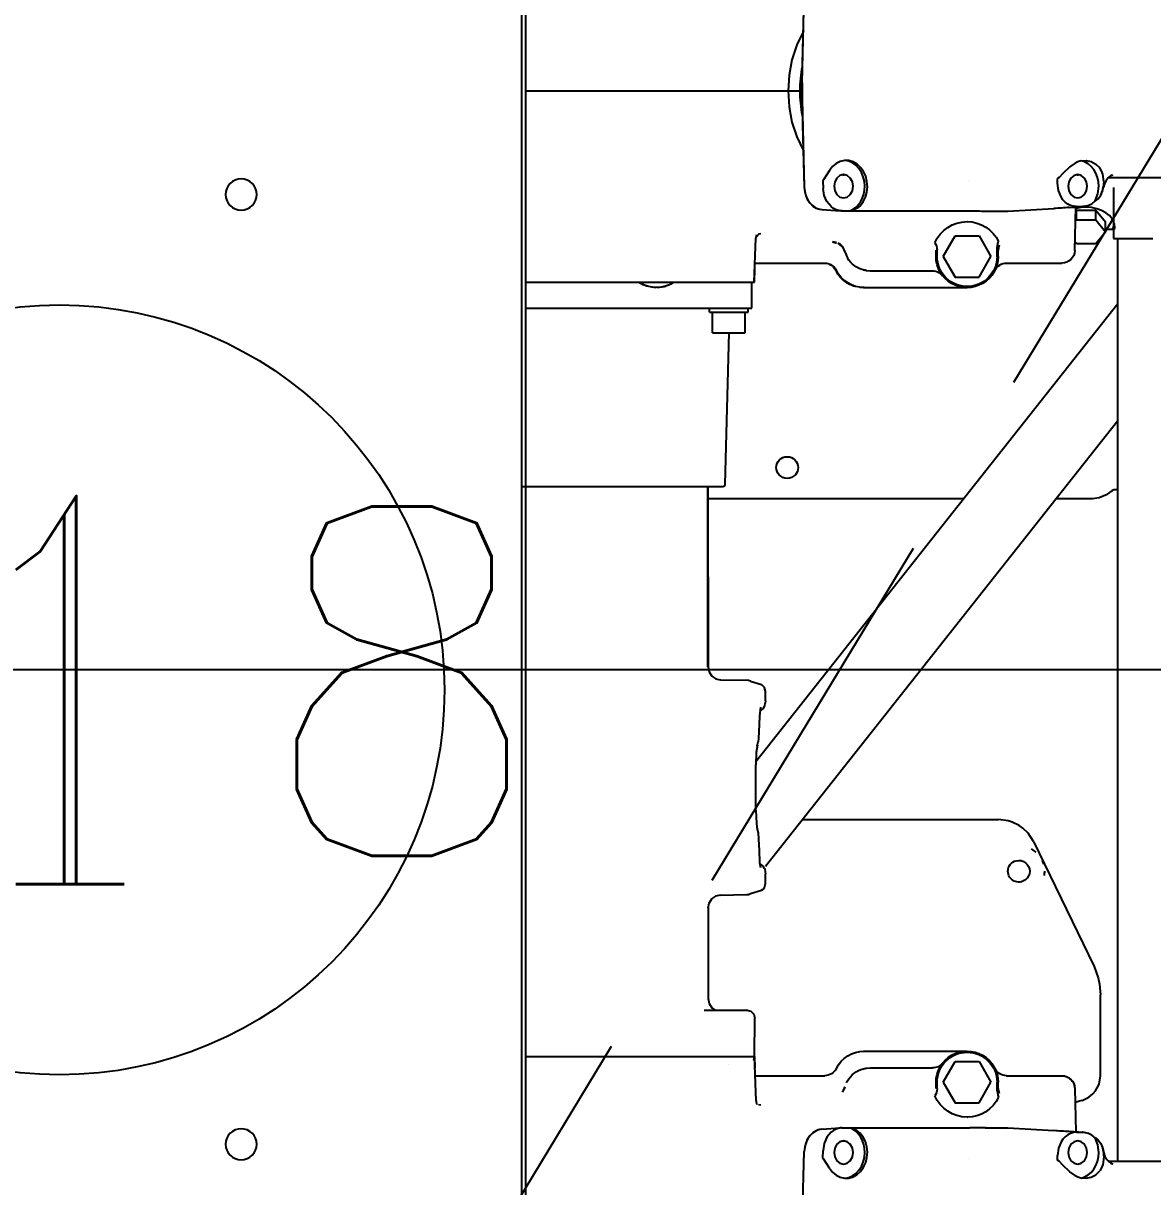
# Model space of a CAD drawing. Extents: x 33214 to 95067, y 8279 to 51908.
# Drawn here: x 43236.1 to 43672.5, y 19653.1 to 20102.7 of the extents above; entities that cross this region are included whole.
import ezdxf
from ezdxf.enums import TextEntityAlignment as Align

# ---------------------------------------------------------------- set-up
doc = ezdxf.new("R2010")
doc.units = 0
doc.header["$LTSCALE"] = 300
doc.header["$MEASUREMENT"] = 0
doc.linetypes.add('DASHED', pattern=[0.75, 0.5, -0.25])
doc.linetypes.add('SNT-025', pattern=[0.74, 0.4, -0.17, 0, -0.17])
doc.layers.get('0').update_dxf_attribs({"linetype": 'CONTINUOUS'})
for name, color, linetype in [('GENERATORSETT', 1, 'CONTINUOUS'), ('POSNR', 2, 'CONTINUOUS'), ('Poz', 1, 'CONTINUOUS'), ('S0TX1', 1, 'CONTINUOUS'), ('Tanks', 9, 'CONTINUOUS')]:
    doc.layers.add(name, color=color, linetype=linetype)
doc.styles.add('18', font='romans', dxfattribs={"height": 180})
doc.styles.add('LIT2_5', font='Romanc.shx', dxfattribs={"width": 0.85})

# ---------------------------------------------------------------- blocks, each defined once
blk = doc.blocks.new('below 1-deck')
at = {"linetype": 'DASHED'}
blk.add_line((10000, -3525), (11000, -1875), dxfattribs=at)
at = {"linetype": 'DASHED', "style": '18'}
blk.add_text('No 8', height=135, dxfattribs=at).set_placement((10192.14, -2361.03))
blk = doc.blocks.new('GENERATOR-BORDE')
at = {"layer": 'GENERATORSETT'}
for p, q in [((-1822.57, 255), (-1822.57, -255)), ((-1821.07, 255), (-1821.07, -255)), ((-1714.46, 223.52), (-1713.52, 186.29)), ((-1649.95, 188.91), (-1649.95, 188.91)), ((-1615.71, 189.63), (-1615.71, 187.84)), ((-1597.01, 188.79), (-1596.93, 188.93)), ((-1596.25, 189.8), (-1596.08, 189.99)), ((-1596.01, 190.03), (-1573.46, 190.03)), ((-1596.01, 190.03), (-1573.46, 190.03)), ((-1595.8, 190.23), (-1595.7, 190.33)), ((-1595.39, 190.56), (-1595.34, 190.6)), ((-1595.07, 190.76), (-1594.84, 190.85)), ((-1595.02, 190.79), (-1594.35, 191.12)), ((-1594.81, 190.9), (-1594.76, 190.92)), ((-1594.76, 190.92), (-1594.35, 191.12)), ((-1592.39, 190.03), (-1592.39, -166.52)), ((-1706.33, 188.81), (-1706.25, 185.89)), ((-1597.92, 186.3), (-1597.79, 186.94)), ((-1597.58, 187.59), (-1597.55, 187.71)), ((-1698.56, 182.19), (-1698.09, 182.19)), ((-1601.12, 181.03), (-1601.05, 181.05)), ((-1706.78, 177.66), (-1699.59, 177.19)), ((-1699.09, 177.17), (-1649.53, 177.17)), ((-1698.9, 177.19), (-1695.74, 177.19)), ((-1643.61, 177.11), (-1643.03, 177.1)), ((-1642.96, 177.1), (-1638.6, 177.1)), ((-1638.6, 177.1), (-1634.85, 177.1)), ((-1638.52, 177.21), (-1635.7, 177.27)), ((-1634.87, 177.1), (-1617.11, 178.12)), ((-1634.87, 177.1), (-1634.85, 177.1)), ((-1617.11, 178.12), (-1617.11, 178.12)), ((-1611.26, 178.48), (-1605.45, 178.87)), ((-1611.12, 178.49), (-1608.66, 178.66)), ((-1611.12, 178.49), (-1611.12, 178.49)), ((-1608.98, 161.89), (-1608.54, 178.67)), ((-1608.34, 178.85), (-1605.93, 178.85)), ((-1605.42, 178.88), (-1605.33, 178.88)), ((-1605.42, 178.88), (-1605.33, 178.88)), ((-1650.61, 173.02), (-1650.46, 173.02)), ((-1732.83, 149.62), (-1732.22, 166.69)), ((-1732.24, 166.14), (-1732.05, 167.05)), ((-1732.05, 167.05), (-1731.82, 168.09)), ((-1659.85, 159.52), (-1655.23, 167.52)), ((-1655.23, 167.52), (-1645.99, 167.52)), ((-1645.99, 167.52), (-1641.37, 159.52)), ((-1662.61, 161.95), (-1662.61, 159.52)), ((-1662.19, 162.12), (-1662.19, 159.52)), ((-1639.03, 162.86), (-1639.03, 159.52)), ((-1638.61, 161.96), (-1638.61, 159.52)), ((-1638.21, 163.91), (-1638.21, 163.88)), ((-1609.42, 160.01), (-1608.98, 161.89)), ((-1697.16, 159.76), (-1696.75, 159.04)), ((-1659.85, 159.52), (-1655.23, 151.52)), ((-1645.99, 151.52), (-1641.37, 159.52)), ((-1612.1, 157.42), (-1612.09, 157.42)), ((-1612.09, 157.42), (-1612.03, 157.45)), ((-1611.05, 158.04), (-1610.56, 158.39)), ((-1609.95, 159.07), (-1609.8, 159.33)), ((-1609.48, 159.9), (-1609.42, 160.01)), ((-1732.79, 149.62), (-1732.67, 154.04)), ((-1732.56, 157.02), (-1705.61, 157.02)), ((-1690.69, 154.37), (-1689.6, 154.14)), ((-1689.6, 154.14), (-1688.11, 154.02)), ((-1688.11, 154.02), (-1663.98, 154.02)), ((-1635.35, 157.02), (-1613.98, 157.02)), ((-1599.02, 157.01), (-1599.02, 125.71)), ((-1821.07, 149.62), (-1755.29, 149.62)), ((-1755.29, 149.62), (-1748.69, 149.62)), ((-1748.69, 149.62), (-1732.79, 149.62)), ((-1742.65, 152.51), (-1742.62, 152.51)), ((-1733.05, 151.03), (-1732.69, 149.54)), ((-1732.69, 149.54), (-1732.66, 134.71)), ((-1655.23, 151.52), (-1645.99, 151.52)), ((-1644.62, 149.15), (-1644.62, 149.15)), ((-1642.15, 151.06), (-1642.15, 151.06)), ((-1690.61, 147.52), (-1690.35, 147.52)), ((-1690.35, 147.52), (-1650.86, 147.52)), ((-1647.51, 147.94), (-1647.51, 147.94)), ((-1752.23, 131.62), (-1736.6, 131.62)), ((-1750.29, 129.11), (-1749.22, 130.72)), ((-1749.22, 130.72), (-1747.89, 131.62)), ((-1736.6, 131.62), (-1736.51, 131.62)), ((-1735.65, 131.71), (-1734.13, 132.12)), ((-1734.13, 132.12), (-1733.05, 133.22)), ((-1733.05, 133.22), (-1732.66, 134.71)), ((-1750.69, 92.17), (-1750.66, 127.21)), ((-1750.66, 127.21), (-1750.29, 129.11)), ((-1624.96, 66.45), (-1601.52, 114.82)), ((-1750.69, 92.17), (-1750.29, 90.28)), ((-1750.29, 90.28), (-1749.24, 88.67)), ((-1749.24, 88.67), (-1747.7, 87.61)), ((-1745.86, 87.22), (-1735.77, 87.05)), ((-1734.3, 86.63), (-1729.98, 85.36)), ((-1728.91, 84.27), (-1728.69, 83.77)), ((-1728.69, 83.77), (-1728.53, 82.78)), ((-1728.53, 82.78), (-1728.53, 79.04)), ((-1728.92, 76.92), (-1728.75, 77.2)), ((-1728.75, 77.2), (-1728.58, 78.18)), ((-1730.69, 75.15), (-1730.1, 75.45)), ((-1728.53, 76.1), (-1592.39, -96.17)), ((-1621.54, 73.89), (-1621.43, 74.2)), ((-1621.43, 74.2), (-1621.03, 75.31)), ((-1625.85, 69.38), (-1624.84, 70.06)), ((-1624.84, 70.06), (-1624.05, 70.61)), ((-1731.54, 62.23), (-1731.38, 63.19)), ((-1731.88, 60.7), (-1731.82, 60.92)), ((-1731.82, 60.92), (-1731.54, 62.23)), ((-1732.22, 54.37), (-1732.22, 36.87)), ((-1714.22, 57.99), (-1638.45, 57.99)), ((-1732.21, 35.6), (-1592.39, -141.33)), ((-1731.73, 29.72), (-1731.54, 29.02)), ((-1731.54, 29.02), (-1731.38, 28.04)), ((-1730.69, 16.09), (-1730.1, 15.8)), ((-1728.92, 14.32), (-1728.75, 14.04)), ((-1728.75, 14.04), (-1728.57, 13.04)), ((-1728.53, 12.2), (-1728.53, 8.46)), ((-1734.3, 4.61), (-1729.98, 5.88)), ((-2671.23, 0), (68.87, 0)), ((-1750.66, -0.93), (-1750.29, 0.97)), ((-1750.29, 0.97), (-1749.24, 2.58)), ((-1749.24, 2.58), (-1747.7, 3.63)), ((-1745.86, 4.02), (-1735.77, 4.19)), ((-1750.74, -70.62), (-1750.66, -0.93)), ((-1750.74, -0.97), (-1750.74, -70.62)), ((-1750.74, -65.99), (-1651.93, -65.99)), ((-1616.24, -65.99), (-1602.1, -65.99)), ((-1822.57, -70.62), (-1794.61, -70.62)), ((-1794.61, -70.62), (-1744.92, -70.62)), ((-1744.92, -70.62), (-1744.19, -70.9)), ((-1744.19, -70.9), (-1744.06, -71.59)), ((-1744.06, -71.59), (-1742.54, -130.02)), ((-1748.99, -130.02), (-1742.65, -130.02)), ((-1748.99, -130.02), (-1748.99, -138.02)), ((-1742.65, -130.02), (-1736.3, -130.02)), ((-1736.3, -130.02), (-1736.3, -138.02)), ((-1750.12, -138.02), (-1742.65, -138.02)), ((-1750.12, -138.02), (-1750.12, -139.62)), ((-1742.65, -138.02), (-1735.17, -138.02)), ((-1735.17, -138.02), (-1735.17, -139.62)), ((-1821.07, -139.62), (-1813.47, -139.62)), ((-1813.47, -139.62), (-1775.75, -139.62)), ((-1775.75, -139.62), (-1739.56, -139.62)), ((-1739.56, -139.62), (-1733.8, -139.62)), ((-1733.8, -139.62), (-1733.8, -149.62)), ((-1770.34, -147.58), (-1767.51, -147.95)), ((-1767.51, -147.95), (-1766.93, -148.13)), ((-1766.85, -148.17), (-1764.63, -149.16)), ((-1690.61, -147.52), (-1690.35, -147.52)), ((-1690.35, -147.52), (-1650.86, -147.52)), ((-1650.86, -147.52), (-1650.61, -147.52)), ((-1821.07, -149.62), (-1755.29, -149.62)), ((-1821.07, -149.62), (-1813.47, -149.62)), ((-1813.47, -149.62), (-1775.75, -149.62)), ((-1775.75, -149.62), (-1739.56, -149.62)), ((-1764.63, -149.16), (-1763.91, -149.62)), ((-1755.29, -149.62), (-1748.69, -149.62)), ((-1748.69, -149.62), (-1732.8, -149.62)), ((-1739.56, -149.62), (-1733.8, -149.62)), ((-1732.84, -149.62), (-1732.22, -166.69)), ((-1732.8, -149.62), (-1732.65, -154.78)), ((-1659.85, -159.52), (-1655.23, -151.52)), ((-1655.23, -151.52), (-1645.99, -151.52)), ((-1645.99, -151.52), (-1641.37, -159.52)), ((-1732.57, -157.02), (-1705.61, -157.02)), ((-1690.69, -154.37), (-1689.6, -154.14)), ((-1689.6, -154.14), (-1688.11, -154.02)), ((-1688.11, -154.02), (-1663.98, -154.02)), ((-1635.35, -157.02), (-1613.98, -157.02)), ((-1697.62, -160.93), (-1697.16, -159.76)), ((-1697.16, -159.76), (-1696.75, -159.04)), ((-1662.61, -159.52), (-1662.61, -161.95)), ((-1662.19, -159.52), (-1662.19, -162.12)), ((-1659.85, -159.52), (-1655.23, -167.52)), ((-1645.99, -167.52), (-1641.37, -159.52)), ((-1639.03, -159.52), (-1639.03, -162.86)), ((-1638.61, -159.52), (-1638.61, -161.96)), ((-1611.06, -158.04), (-1610.56, -158.39)), ((-1609.95, -159.07), (-1609.8, -159.32)), ((-1609.45, -159.96), (-1609.42, -160.01)), ((-1609.42, -160.01), (-1609.42, -160.03)), ((-1732.24, -166.13), (-1732.05, -167.05)), ((-1702.62, -165.23), (-1701.28, -164.86)), ((-1701.28, -164.86), (-1701.03, -164.88)), ((-1700.5, -164.76), (-1700.08, -164.37)), ((-1699.05, -163.58), (-1698.78, -163.43)), ((-1698.78, -163.24), (-1698.53, -162.95)), ((-1638.21, -163.91), (-1638.21, -163.88)), ((-1608.98, -161.89), (-1608.54, -178.67)), ((-1608.89, -165.2), (-1608.36, -164.54)), ((-1608.36, -164.54), (-1600.86, -164.54)), ((-1600.86, -164.54), (-1597.1, -169.14)), ((-1732.05, -167.05), (-1731.82, -168.09)), ((-1732.05, -167.05), (-1731.05, -168.2)), ((-1655.23, -167.52), (-1645.99, -167.52)), ((-1600.86, -173.74), (-1597.1, -169.14)), ((-1597.1, -169.14), (-1597.1, -172.89)), ((-1596.5, -170.12), (-1594.33, -170.12)), ((-1594.09, -186.2), (-1594.05, -166.9)), ((-1594.05, -166.9), (-1594.03, -166.52)), ((-1594.03, -166.52), (-1578.88, -166.52)), ((-1593.8, -171.54), (-1593.78, -170.11)), ((-1593.79, -172.34), (-1593.78, -170.11)), ((-1650.61, -173.02), (-1650.46, -173.02)), ((-1608.68, -173.34), (-1608.36, -173.74)), ((-1608.36, -173.74), (-1600.86, -173.74)), ((-1608.36, -173.74), (-1608.36, -177.48)), ((-1600.86, -177.48), (-1597.1, -172.89)), ((-1600.86, -173.74), (-1600.86, -177.48)), ((-1706.78, -177.66), (-1699.59, -177.19)), ((-1699.09, -177.17), (-1649.53, -177.17)), ((-1698.9, -177.19), (-1695.74, -177.19)), ((-1643.61, -177.11), (-1643.04, -177.1)), ((-1642.96, -177.1), (-1638.6, -177.1)), ((-1638.6, -177.1), (-1634.86, -177.1)), ((-1634.86, -177.1), (-1617.11, -178.12)), ((-1617.11, -178.12), (-1617.11, -178.12)), ((-1611.26, -178.48), (-1605.45, -178.87)), ((-1611.12, -178.49), (-1608.66, -178.66)), ((-1611.12, -178.49), (-1611.12, -178.49)), ((-1608.58, -177.22), (-1608.36, -177.48)), ((-1608.36, -177.48), (-1600.86, -177.48)), ((-1608.34, -178.85), (-1605.93, -178.85)), ((-1605.42, -178.88), (-1605.33, -178.88)), ((-1605.42, -178.88), (-1605.33, -178.88)), ((-1601.12, -181.03), (-1601.05, -181.05)), ((-1714.37, -220.45), (-1713.51, -186.34)), ((-1714.13, -210.43), (-1713.52, -186.29)), ((-1706.33, -188.81), (-1706.25, -185.89)), ((-1615.71, -187.84), (-1615.71, -189.63)), ((-1597.92, -186.3), (-1597.92, -186.3)), ((-1597.58, -187.59), (-1597.55, -187.71)), ((-1597.01, -188.79), (-1596.93, -188.93)), ((-1698.56, -191.16), (-1698.09, -191.16)), ((-1649.95, -188.91), (-1649.95, -188.91)), ((-1608.11, -191.16), (-1607.65, -191.16)), ((-1596.25, -189.8), (-1596.08, -189.99)), ((-1596.01, -190.03), (-1559.71, -190.03)), ((-1595.8, -190.23), (-1595.7, -190.33)), ((-1595.39, -190.56), (-1595.34, -190.6)), ((-1595.02, -190.8), (-1594.35, -191.12)), ((-1713.87, -200.4), (-1713.87, -200.4)), ((-1714.46, -223.52), (-1714.13, -210.43)), ((-1714.22, -214.03), (-1714.21, -214.03)), ((-1821.07, -223.52), (-1802.42, -223.52)), ((-1802.42, -223.52), (-1776.46, -223.52)), ((-1776.46, -223.52), (-1738.84, -223.52)), ((-1738.84, -223.52), (-1735.8, -223.52)), ((-1735.8, -223.52), (-1728.8, -223.52)), ((-1728.8, -223.52), (-1722.4, -223.52)), ((-1722.4, -223.52), (-1714.46, -223.52)), ((-1719.77, -223.52), (-1719.77, -223.52)), ((-1719.77, -223.52), (-1719.77, -223.52)), ((-1714.46, -223.52), (-1713.52, -260.76)), ((-1714.37, -226.6), (-1713.51, -260.71)), ((-1714.22, -233.02), (-1714.21, -233.02)), ((-1713.87, -246.65), (-1713.87, -246.64))]:
    blk.add_line(p, q, dxfattribs=at)
for points in [[(-1703.81, 192.8), (-1702.63, 194.3), (-1701.22, 195.47), (-1699.65, 196.27), (-1697.97, 196.64), (-1696.27, 196.59), (-1694.62, 196.11), (-1693.08, 195.22), (-1691.72, 193.97), (-1690.61, 192.39), (-1689.78, 190.57), (-1689.29, 188.58), (-1689.14, 186.51), (-1689.34, 184.45), (-1689.89, 182.48), (-1690.76, 180.7), (-1691.92, 179.17)], [(-1697.87, 196.66), (-1696.33, 196.38), (-1694.87, 195.75), (-1693.54, 194.79), (-1692.37, 193.55), (-1691.42, 192.06), (-1690.71, 190.37), (-1690.28, 188.56), (-1690.13, 186.68)], [(-1608.9, 195.58), (-1610.86, 194.15), (-1613.55, 191.6), (-1615.01, 190.09), (-1615.71, 189.63)], [(-1608.9, 195.58), (-1607.8, 196.14), (-1606.65, 196.51)], [(-1606.65, 196.51), (-1604.64, 196.66), (-1602.65, 196.23), (-1600.85, 195.25), (-1599.35, 193.78)], [(-1606.53, 196.54), (-1605.14, 196.1), (-1603.83, 195.37), (-1602.65, 194.37), (-1601.63, 193.14), (-1600.8, 191.7), (-1600.19, 190.12), (-1599.81, 188.42), (-1599.69, 186.68)], [(-1597.82, 188.5), (-1598.15, 191.33), (-1598.62, 192.61), (-1599.35, 193.78)], [(-1703.81, 192.8), (-1706.04, 189.15), (-1706.33, 188.81)], [(-1702.01, 186.68), (-1701.73, 188.4), (-1700.93, 189.86), (-1699.73, 190.83), (-1698.32, 191.18), (-1696.91, 190.83), (-1695.72, 189.86), (-1694.92, 188.4), (-1694.64, 186.68)], [(-1611.57, 186.68), (-1611.29, 188.4), (-1610.49, 189.86), (-1609.29, 190.83), (-1607.88, 191.18), (-1606.47, 190.83), (-1605.27, 189.86), (-1604.47, 188.4), (-1604.19, 186.68)], [(-1597.79, 186.94), (-1597.33, 188.2), (-1596.62, 189.35), (-1595.74, 190.28), (-1594.76, 190.92)], [(-1595.07, 190.77), (-1594.76, 190.92)], [(-1706.08, 177.61), (-1707.51, 177.78), (-1708.88, 178.27), (-1710.15, 179.06), (-1711.27, 180.14), (-1712.19, 181.45), (-1712.89, 182.95), (-1713.34, 184.58), (-1713.52, 186.29)], [(-1706.78, 177.65), (-1708.1, 177.94), (-1709.35, 178.51), (-1710.5, 179.35), (-1711.5, 180.43), (-1712.33, 181.71), (-1712.95, 183.16), (-1713.35, 184.72), (-1713.51, 186.34)], [(-1698.9, 177.19), (-1700.03, 177.29), (-1701.13, 177.61), (-1702.18, 178.13), (-1703.15, 178.83), (-1704.77, 180.75), (-1705.84, 183.18), (-1706.25, 185.89)], [(-1694.64, 186.68), (-1694.92, 184.95), (-1695.72, 183.49), (-1696.91, 182.52), (-1698.32, 182.18), (-1699.73, 182.52), (-1700.93, 183.49), (-1701.73, 184.95), (-1702.01, 186.68)], [(-1690.13, 186.68), (-1690.23, 185.12), (-1690.53, 183.6), (-1691.02, 182.16), (-1691.68, 180.82), (-1692.51, 179.63), (-1693.48, 178.61), (-1694.56, 177.79), (-1695.74, 177.19)], [(-1608.34, 178.85), (-1609.49, 178.96), (-1610.62, 179.29), (-1611.68, 179.83), (-1612.67, 180.57), (-1613.55, 181.49), (-1614.3, 182.56), (-1615.35, 185.07), (-1615.71, 187.84)], [(-1604.19, 186.68), (-1604.47, 184.95), (-1605.27, 183.49), (-1606.47, 182.52), (-1607.88, 182.18), (-1609.29, 182.52), (-1610.49, 183.49), (-1611.29, 184.95), (-1611.57, 186.68)], [(-1599.69, 186.68), (-1600.06, 183.72), (-1601.12, 181.03)], [(-1601.05, 181.05), (-1599.93, 181.89), (-1598.99, 183.19), (-1598.27, 184.88), (-1597.9, 186.8)], [(-1598.42, 184.42), (-1597.92, 186.3)], [(-1601.12, 181.03), (-1602.43, 179.93), (-1603.9, 179.2)], [(-1699.09, 177.17), (-1699.59, 177.19)], [(-1691.92, 179.17), (-1693.01, 178.27), (-1694.62, 177.49), (-1695.74, 177.19)], [(-1643.04, 177.1), (-1638.52, 177.21)], [(-1642.96, 177.1), (-1643.04, 177.1), (-1643.04, 177.1)], [(-1605.93, 178.85), (-1605.98, 178.85)], [(-1605.93, 178.85), (-1604.4, 179.05)], [(-1731.23, 168.16), (-1730.29, 168.29)], [(-1606.26, 166.62), (-1608.84, 167.39)], [(-1606.26, 166.62), (-1605.93, 166.52)], [(-1605.93, 166.52), (-1603.59, 165.35), (-1601.99, 164.01), (-1601, 162.91), (-1599.61, 160.27), (-1599.02, 157.01)], [(-1698.78, 163.43), (-1698.17, 162.52), (-1697.78, 161.5)], [(-1697.99, 162.03), (-1697.75, 161.36)], [(-1639.03, 162.86), (-1638.76, 164.54), (-1638.41, 165.31)], [(-1638.61, 161.96), (-1638.51, 162.96), (-1638.21, 163.91)], [(-1638.61, 161.93), (-1638.51, 162.92), (-1638.21, 163.88)], [(-1736.51, 131.62), (-1735.62, 131.71), (-1735.64, 131.73)], [(-1601.52, 114.82), (-1599.93, 119.22), (-1599.42, 121.69), (-1599.02, 125.71)], [(-1745.86, 87.22), (-1747.75, 87.62)], [(-1735.77, 87.05), (-1735.01, 86.94), (-1734.3, 86.63)], [(-1729.98, 85.36), (-1729.38, 84.89), (-1728.91, 84.27)], [(-1730.97, 69.91), (-1730.76, 74.57), (-1730.47, 76.59)], [(-1728.85, 76.89), (-1729.36, 76.06), (-1730.1, 75.45)], [(-1728.58, 78.18), (-1728.53, 79.04)], [(-1731.38, 63.19), (-1731.01, 67.94), (-1730.97, 69.91)], [(-1624.96, 66.45), (-1627.04, 63.31), (-1629.08, 61.37), (-1630.51, 60.31), (-1633.15, 59.05), (-1634.73, 58.5), (-1638.45, 57.99)], [(-1732.22, 54.37), (-1732.02, 59.6), (-1731.87, 60.88)], [(-1731.63, 29.22), (-1732.06, 32.12), (-1732.22, 36.87)], [(-1730.97, 21.33), (-1731.22, 26.73), (-1731.37, 28.04)], [(-1730.47, 14.64), (-1730.86, 18.06), (-1730.97, 21.33)], [(-1730.1, 15.8), (-1729.36, 15.18), (-1728.85, 14.35)], [(-1728.53, 12.2), (-1728.57, 13.04)], [(-1734.3, 4.61), (-1735.01, 4.31), (-1735.77, 4.19)], [(-1728.53, 8.46), (-1728.91, 6.97), (-1729.98, 5.88)], [(-1747.75, 3.62), (-1745.86, 4.02)], [(-1602.1, -65.99), (-1599.59, -66.36), (-1596.53, -67.69)], [(-1594.63, -68.94), (-1596.53, -67.69)], [(-1594.13, -69.26), (-1594.63, -68.94)], [(-1777.32, -149.62), (-1774.52, -148.23), (-1770.86, -147.57)], [(-1700.3, -152.48), (-1698.39, -150.48), (-1697.15, -149.51), (-1694.53, -148.25), (-1690.61, -147.52)], [(-1697.78, -161.5), (-1698.45, -163)], [(-1697.75, -161.36), (-1697.87, -161.74)], [(-1701, -164.96), (-1702.62, -165.23)], [(-1698.78, -163.43), (-1699.57, -164.19), (-1700.5, -164.76)], [(-1699.05, -163.58), (-1700.08, -164.37)], [(-1698.45, -162.86), (-1698.75, -163.26)], [(-1639.03, -162.86), (-1638.76, -164.54), (-1638.41, -165.31)], [(-1638.21, -163.88), (-1638.51, -162.92), (-1638.61, -161.93)], [(-1638.21, -163.91), (-1638.51, -162.96), (-1638.61, -161.96)], [(-1730.29, -168.29), (-1731.23, -168.16)], [(-1596.5, -170.12), (-1597.02, -169.46)], [(-1593.62, -171.27), (-1593.65, -170.49), (-1593.82, -170.02), (-1594.07, -169.9), (-1594.33, -170.12)], [(-1594.33, -170.12), (-1593.87, -171.21), (-1593.64, -172.33)], [(-1593.62, -171.27), (-1593.89, -172.71), (-1594.56, -174.08), (-1595.6, -175.35), (-1596.97, -176.45), (-1598.62, -177.36), (-1600.49, -178.03), (-1602.51, -178.44), (-1604.61, -178.58)], [(-1713.52, -186.29), (-1713.34, -184.58), (-1712.89, -182.95), (-1712.19, -181.45), (-1711.27, -180.14), (-1710.15, -179.06), (-1708.88, -178.27), (-1707.51, -177.78), (-1706.08, -177.61)], [(-1713.51, -186.34), (-1713.35, -184.72), (-1712.95, -183.16), (-1712.33, -181.71), (-1711.5, -180.43), (-1710.5, -179.35), (-1709.35, -178.51), (-1708.1, -177.94), (-1706.78, -177.65)], [(-1698.9, -177.19), (-1700.03, -177.29), (-1701.13, -177.61), (-1702.18, -178.13), (-1703.15, -178.83), (-1704.77, -180.75), (-1705.84, -183.18), (-1706.25, -185.89)], [(-1691.92, -179.17), (-1690.76, -180.7), (-1689.89, -182.48), (-1689.34, -184.45), (-1689.14, -186.51), (-1689.29, -188.58), (-1689.78, -190.57), (-1690.61, -192.39), (-1691.72, -193.97), (-1693.08, -195.22), (-1694.62, -196.11), (-1696.27, -196.59), (-1697.97, -196.64), (-1699.65, -196.27), (-1701.22, -195.47), (-1702.63, -194.3), (-1703.81, -192.8)], [(-1699.09, -177.17), (-1699.59, -177.19)], [(-1691.92, -179.17), (-1693.01, -178.27), (-1694.62, -177.49), (-1695.74, -177.19)], [(-1695.74, -177.19), (-1694.56, -177.79), (-1693.48, -178.61), (-1692.51, -179.63), (-1691.68, -180.82), (-1691.02, -182.16), (-1690.53, -183.6), (-1690.23, -185.12), (-1690.13, -186.68)], [(-1643.04, -177.1), (-1642.96, -177.1)], [(-1608.34, -178.85), (-1609.49, -178.96), (-1610.62, -179.29), (-1611.68, -179.83), (-1612.67, -180.57), (-1613.55, -181.49), (-1614.3, -182.56), (-1615.35, -185.07), (-1615.71, -187.84)], [(-1604.61, -178.58), (-1606.62, -178.45), (-1608.57, -178.07)], [(-1605.98, -178.85), (-1605.93, -178.85)], [(-1604.4, -179.05), (-1605.93, -178.85)], [(-1603.9, -179.2), (-1602.43, -179.93), (-1601.12, -181.03)], [(-1702.01, -186.68), (-1701.73, -184.95), (-1700.93, -183.49), (-1699.73, -182.52), (-1698.32, -182.18), (-1696.91, -182.52), (-1695.72, -183.49), (-1694.92, -184.95), (-1694.64, -186.68)], [(-1611.57, -186.68), (-1611.29, -184.95), (-1610.49, -183.49), (-1609.29, -182.52), (-1607.88, -182.18), (-1606.47, -182.52), (-1605.27, -183.49), (-1604.47, -184.95), (-1604.19, -186.68)], [(-1601.12, -181.03), (-1600.06, -183.72), (-1599.69, -186.68)], [(-1601.05, -181.05), (-1599.93, -181.89), (-1598.99, -183.19), (-1598.27, -184.88), (-1597.9, -186.8)], [(-1703.81, -192.8), (-1706.04, -189.15), (-1706.33, -188.81)], [(-1694.64, -186.68), (-1694.92, -188.4), (-1695.72, -189.86), (-1696.91, -190.83), (-1698.32, -191.18), (-1699.73, -190.83), (-1700.93, -189.86), (-1701.73, -188.4), (-1702.01, -186.68)], [(-1690.13, -186.68), (-1690.28, -188.56), (-1690.71, -190.37), (-1691.42, -192.05), (-1692.37, -193.54), (-1693.53, -194.79), (-1694.87, -195.74), (-1696.33, -196.37), (-1697.86, -196.66)], [(-1604.19, -186.68), (-1604.47, -188.4), (-1605.27, -189.86), (-1606.47, -190.83), (-1607.88, -191.18), (-1609.29, -190.83), (-1610.49, -189.86), (-1611.29, -188.4), (-1611.57, -186.68)], [(-1599.69, -186.68), (-1599.81, -188.42), (-1600.19, -190.12), (-1600.8, -191.7), (-1601.63, -193.14), (-1602.65, -194.37), (-1603.83, -195.37), (-1605.14, -196.1), (-1606.53, -196.54)], [(-1597.82, -188.5), (-1598.15, -191.33), (-1598.62, -192.61), (-1599.35, -193.78)], [(-1598.42, -184.42), (-1597.92, -186.3)], [(-1595.02, -190.8), (-1596.05, -190.01), (-1596.91, -188.94), (-1597.55, -187.68), (-1597.92, -186.3)], [(-1608.9, -195.58), (-1610.86, -194.15), (-1613.55, -191.6), (-1615.01, -190.09), (-1615.71, -189.63)], [(-1594.59, -190.99), (-1595, -190.81)], [(-1606.65, -196.51), (-1607.8, -196.14), (-1608.9, -195.58)], [(-1606.65, -196.51), (-1604.64, -196.66), (-1602.65, -196.23), (-1600.85, -195.25), (-1599.35, -193.78)], [(-1719.77, -223.52), (-1719.39, -217.43), (-1718.27, -211.45), (-1716.41, -205.73), (-1713.87, -200.4)], [(-1713.87, -246.65), (-1716.41, -241.32), (-1718.27, -235.6), (-1719.39, -229.62), (-1719.77, -223.52)], [(-1714.37, -226.6), (-1714.37, -220.45)]]:
    blk.add_lwpolyline(points, dxfattribs=at)
for centre in [(-1931.06, 183.5), (-1931.06, -183.5)]:
    blk.add_circle(centre, 6, dxfattribs=at)
for centre, radius, start, end in [((-1616.86, 188.56), 19.03, 354.6998, 359.8389), ((-1650.49, -202.69), 379.86, 88.9615, 89.8555), ((-1649.2, 745.01), 567.8, 273.2393, 273.8454), ((-1605.99, 185.28), 6.43, 270.1497, 274.8466), ((-1605.94, 185.01), 6.15, 270.0918, 289.3326), ((-1650.61, 159.52), 13.5, 90, 157.0554), ((-1650.61, 159.52), 13.5, 25.3956, 90), ((-1666.8, 162.12), 4.61, 0.0427, 35.3346), ((-1613.98, 162.02), 5, 270.0007, 358.4993), ((-1688.11, 164.02), 10, 210.004, 254.9989), ((-1650.61, 159.52), 12, 179.9996, 0.0004), ((-1650.61, 159.53), 11.58, 180.0085, 359.9915), ((-1613.98, 162.02), 5, 313.2499, 323.7801), ((-1705.61, 152.02), 5, 26.1826, 89.9976), ((-1690.35, 159.52), 12, 206.1791, 269.9999), ((-1688.11, 164.02), 10, 255.0813, 257.1273), ((-1688.11, 164.03), 10, 257.1224, 261.3964), ((-1663.98, 149.02), 5, 38.1443, 90.0002), ((-1650.61, 159.52), 12, 330.0708, 330.9144), ((-1650.61, 159.52), 12, 330.7853, 333.8203), ((-1635.35, 152.02), 5, 90, 153.821), ((-1635.35, 152.02), 5, 89.9997, 153.8214), ((-1650.61, 159.52), 12, 269.8921, 269.938), ((-1630.61, 78), 4.2, 51.8406, 180), ((-1630.61, 78), 4.2, 0, 51.8406), ((-1630.61, 78), 4.2, 180, 256.4534), ((-1630.61, 78), 4.2, 256.4534, 0), ((-1630.93, 77.83), 10.2, 0.936, 10.0283), ((-1593.05, -67.58), 2, 237.3459, 289.126), ((-1720.11, -78), 4.2, 138.6033, 180), ((-1720.11, -78), 4.2, 41.3967, 138.6033), ((-1720.11, -78), 4.2, 0, 41.3967), ((-1720.11, -78), 4.2, 180, 0), ((-1770.61, -159.52), 12, 56.2968, 123.7298), ((-1690.35, -159.52), 12, 90.0001, 153.8209), ((-1690.61, -159.52), 12, 105.5604, 119.4564), ((-1690.61, -159.52), 12, 90, 96.7819), ((-1650.61, -159.52), 12, 359.9996, 180.0004), ((-1650.61, -159.53), 11.58, 0.0085, 179.9915), ((-1770.61, -159.52), 12, 56.2902, 58.8767), ((-1690.61, -159.52), 12, 121.1966, 153.821), ((-1663.98, -149.02), 5, 269.9998, 321.8557), ((-1705.86, -152.02), 5, 270, 281.2223), ((-1705.61, -152.02), 5, 270.0024, 333.8174), ((-1705.86, -152.02), 5, 293.7694, 333.821), ((-1688.11, -164.02), 10, 105.0011, 149.996), ((-1688.11, -164.02), 10, 102.8738, 104.9193), ((-1688.11, -164.03), 10, 98.6036, 102.8787), ((-1635.35, -152.02), 5, 206.179, 270), ((-1635.35, -152.02), 5, 206.1786, 270.0003), ((-1613.98, -162.02), 5, 1.5007, 89.9993), ((-1688.11, -164.02), 10, 161.9995, 165.3672), ((-1613.98, -162.02), 5, 36.2201, 46.7762), ((-1666.8, -162.12), 4.61, 324.6653, 359.9563), ((-1650.61, -159.52), 13.5, 202.9446, 270), ((-1650.61, -159.52), 13.5, 270, 334.6045), ((-1650.49, 202.69), 379.86, 270.1445, 271.0385), ((-1648.93, -740.79), 563.58, 86.1523, 86.763), ((-1605.99, -185.28), 6.43, 85.1534, 89.8503), ((-1605.94, -185.01), 6.15, 70.6691, 89.9082), ((-1616.86, -188.56), 19.03, 0.1606, 5.3), ((-1665.5, -223.45), 49.62, 169.0533, 180.0849), ((-1665.5, -223.6), 49.62, 179.9151, 190.9467)]:
    blk.add_arc(centre, radius, start, end, dxfattribs=at)
blk = doc.blocks.new('POS')
at = {"layer": 'POSNR'}
blk.add_circle((0, 0), 148.75, dxfattribs=at)
at = {"layer": 'S0TX1', "linetype": 'Continuous', "style": 'LIT2_5', "width": 0.723514}
blk.add_attdef('POS', text='', height=150, dxfattribs=at).set_placement((1.81, -75.09), align=Align.CENTER)

msp = doc.modelspace()

# ---------------------------------------------------------------- block references
at = {"layer": 'GENERATORSETT', "linetype": 'SNT-025', "xscale": -1, "rotation": 180}
msp.add_blockref('GENERATOR-BORDE', (45251.36, 19852.98), dxfattribs=at)
at = {"layer": 'POSNR', "linetype": 'SNT-025'}
ref = msp.add_blockref('POS', (43250.09, 19845.07), dxfattribs=at)
ref.add_attrib('POS', '1', dxfattribs={"layer": 'Poz', "color": 2, "linetype": 'Continuous', "height": 150, "style": 'LIT2_5', "width": 0.723514}).set_placement((43251.9, 19769.98), align=Align.CENTER)
at = {"layer": 'Tanks'}
msp.add_blockref('below 1-deck', (32802.55, 22141.98), dxfattribs=at)

doc.saveas('drawing.dxf')
